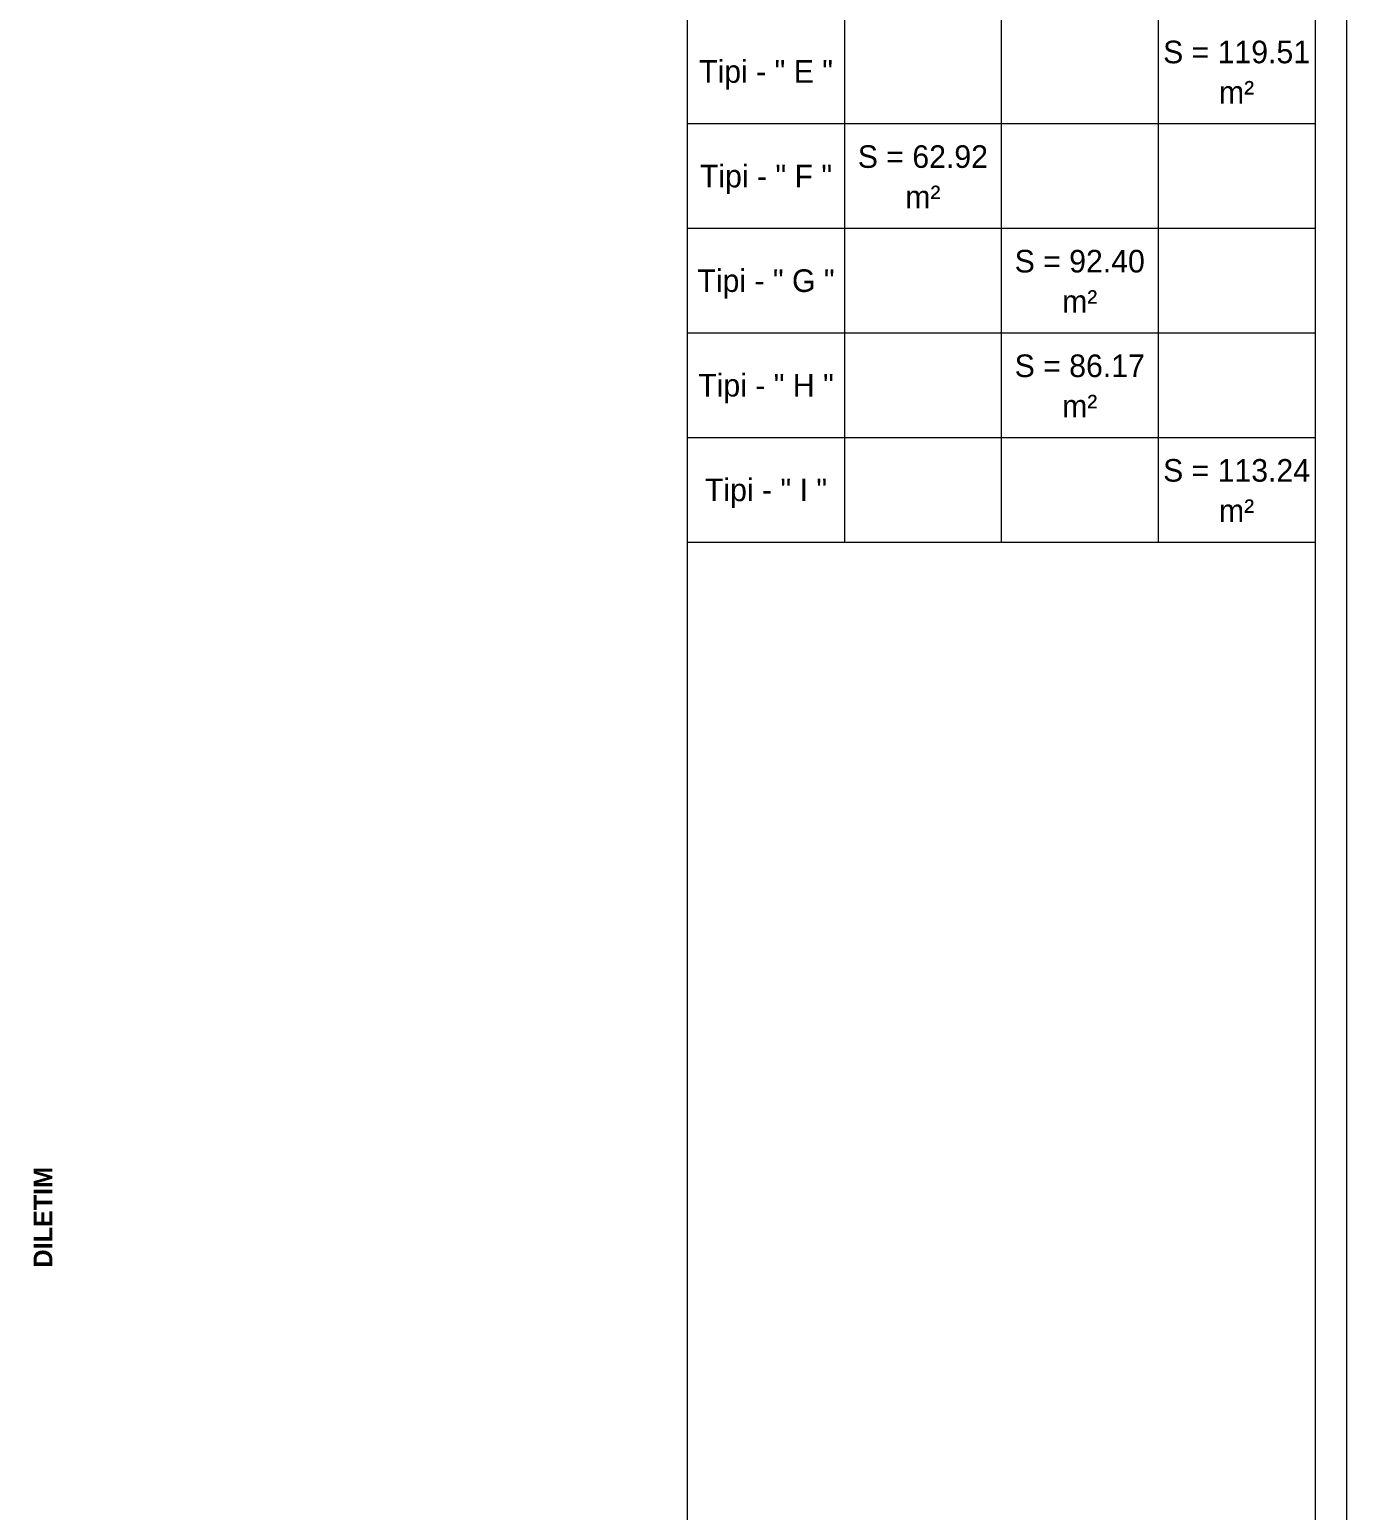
# Model space of a CAD drawing. Header units: millimetres. Extents: x 172821 to 253959, y -36092 to 17885.
# Drawn here: x 236288 to 248880, y -12994 to 1163 of the extents above; entities that cross this region are included whole.
import ezdxf

# ---------------------------------------------------------------- set-up
doc = ezdxf.new("R2010")
doc.units = ezdxf.units.MM
doc.header["$MEASUREMENT"] = 0
doc.layers.add('03. Tabela e mobilimit_Pen_No__1', color=7, linetype='Continuous', lineweight=13)
doc.layers.add('A - Fleta_Pen_No__46', color=5, linetype='Continuous', lineweight=25)
doc.layers.add('03. Tabela e mobilimit_Pen_No__161', color=7, linetype='Continuous', lineweight=13, true_color=0x6a6a6a)
doc.styles.add('GENERATED_STYLE_1', font='GOTHIC.TTF')
doc.styles.add('GENERATED_STYLE_3', font='GOTHIC.TTF')

msp = doc.modelspace()

# ---------------------------------------------------------------- linework, layer by layer
at = {"layer": '03. Tabela e mobilimit_Pen_No__161', "color": 251, "linetype": 'Continuous', "lineweight": 13, "true_color": 0x6a6a6a}
for points in [[(248880, -34154), (177900, -34154), (177900, 15946), (248880, 15946)], [(248580, -33854), (178200, -33854), (178200, 15646), (248580, 15646)]]:
    msp.add_lwpolyline(points, close=True, dxfattribs=at)
for points in [[(242580, -26307), (242580, 15646)], [(244080, 7661), (244080, -3739)], [(245580, 7661), (245580, -3739)], [(247080, 7661), (247080, -3739)], [(248580, 261), (242580, 261)], [(248580, -739), (242580, -739)], [(248580, -1739), (242580, -1739)], [(248580, -2739), (242580, -2739)], [(248580, -3739), (242580, -3739)]]:
    msp.add_lwpolyline(points, dxfattribs=at)

# ---------------------------------------------------------------- texts
at = {"layer": '03. Tabela e mobilimit_Pen_No__1', "color": 7, "linetype": 'Continuous', "lineweight": 13, "char_height": 216, "width": 1500, "attachment_point": 8, "line_spacing_factor": 1.0699, "style": 'GENERATED_STYLE_1'}
for s, insert in [('\\A1;{\\pqc;\\fCentury Gothic|b0|i0|c0|p34;S = \\fCentury Gothic|b0|i0|c0|p34;119.51\\fCentury Gothic|b0|i0|c0|p34; m²}', (247830, 456)), ('\\A1;{\\pqc;\\fCentury Gothic|b0|i0|c0|p34;S = \\fCentury Gothic|b0|i0|c0|p34;62.92\\fCentury Gothic|b0|i0|c0|p34; m²}', (244830, -544)), ('\\A1;{\\pqc;\\fCentury Gothic|b0|i0|c0|p34;S = \\fCentury Gothic|b0|i0|c0|p34;92.40\\fCentury Gothic|b0|i0|c0|p34; m²}', (246330, -1544)), ('\\A1;{\\pqc;\\fCentury Gothic|b0|i0|c0|p34;S = \\fCentury Gothic|b0|i0|c0|p34;86.17\\fCentury Gothic|b0|i0|c0|p34; m²}', (246330, -2544)), ('\\A1;{\\pqc;\\fCentury Gothic|b0|i0|c0|p34;S = \\fCentury Gothic|b0|i0|c0|p34;113.24\\fCentury Gothic|b0|i0|c0|p34; m²}', (247830, -3544))]:
    msp.add_mtext(s, dxfattribs=dict(at, insert=insert))
at = {"layer": '03. Tabela e mobilimit_Pen_No__1', "color": 7, "linetype": 'Continuous', "lineweight": 13, "char_height": 216, "attachment_point": 8, "style": 'GENERATED_STYLE_1'}
for s, insert in [('\\A1;{\\pqc;\\fCentury Gothic|b0|i0|c0|p34;Tipi - " \\fCentury Gothic|b0|i0|c0|p34;E\\fCentury Gothic|b0|i0|c0|p34; "}', (243330, 590)), ('\\A1;{\\pqc;\\fCentury Gothic|b0|i0|c0|p34;Tipi - " \\fCentury Gothic|b0|i0|c0|p34;F\\fCentury Gothic|b0|i0|c0|p34; "}', (243330, -410)), ('\\A1;{\\pqc;\\fCentury Gothic|b0|i0|c0|p34;Tipi - " \\fCentury Gothic|b0|i0|c0|p34;G\\fCentury Gothic|b0|i0|c0|p34; "}', (243330, -1410)), ('\\A1;{\\pqc;\\fCentury Gothic|b0|i0|c0|p34;Tipi - " \\fCentury Gothic|b0|i0|c0|p34;H\\fCentury Gothic|b0|i0|c0|p34; "}', (243330, -2410)), ('\\A1;{\\pqc;\\fCentury Gothic|b0|i0|c0|p34;Tipi - " \\fCentury Gothic|b0|i0|c0|p34;I\\fCentury Gothic|b0|i0|c0|p34; "}', (243330, -3410))]:
    msp.add_mtext(s, dxfattribs=dict(at, insert=insert))
at = {"layer": 'A - Fleta_Pen_No__46', "color": 5, "linetype": 'Continuous', "lineweight": 25, "insert": (236505, -10191), "char_height": 180, "attachment_point": 8, "rotation": 90, "style": 'GENERATED_STYLE_3'}
msp.add_mtext('\\A1;{\\pqc;\\fCentury Gothic|b1|i0|c0|p34;DILETIM}', dxfattribs=at)

doc.saveas('drawing.dxf')
